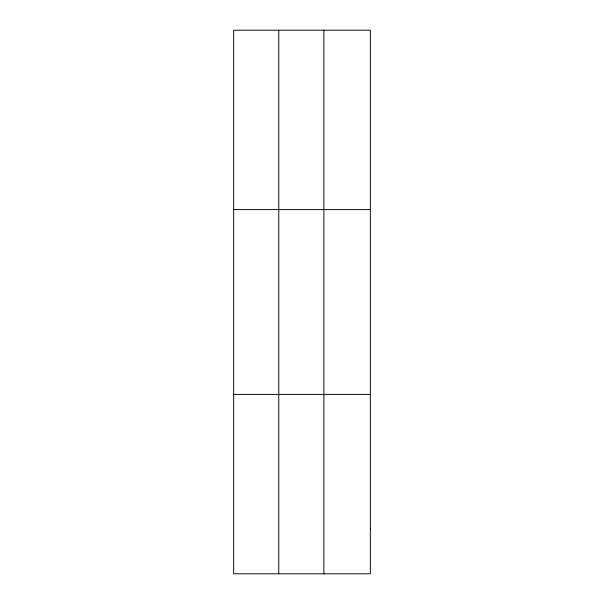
<?xml version="1.0" encoding="UTF-8"?>
<svg xmlns="http://www.w3.org/2000/svg" width="604" height="604" viewBox="0 0 604 604"><rect width="100%" height="100%" fill="white"/><g stroke="black" fill="none" stroke-linecap="round" stroke-linejoin="round"><path stroke-width="0.91" d="M278.769 30.2L278.769 573.8M323.865 30.2L323.865 573.8M233.665 209.588L370.335 209.588M233.665 394.412L370.335 394.412M370.335 528.953L370.335 573.8L233.665 573.8L233.665 30.2L370.335 30.2L370.335 528.953"/></g></svg>
